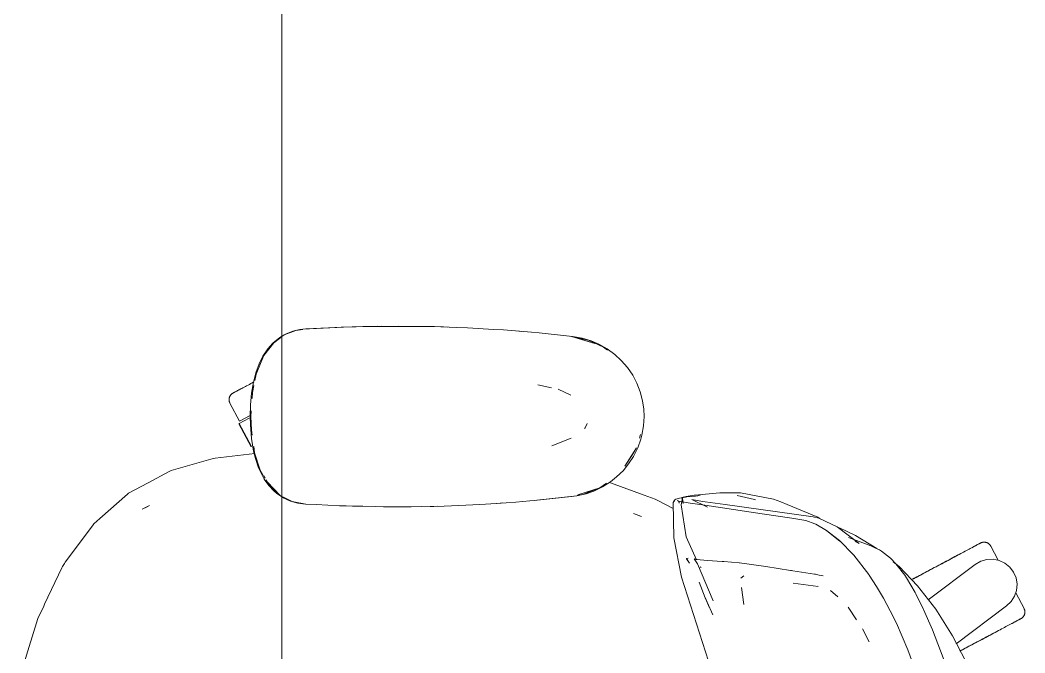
# Model space of a CAD drawing. Header units: millimetres. Extents: x 155927 to 326028, y -36033 to 97293.
# Drawn here: x 187060 to 187600, y 30883 to 31223 of the extents above; entities that cross this region are included whole.
import ezdxf

# ---------------------------------------------------------------- set-up
doc = ezdxf.new("R2010")
doc.units = ezdxf.units.MM
doc.header["$MEASUREMENT"] = 0
doc.layers.add('G-IMPT', color=8, linetype='CONTINUOUS', lineweight=9)
doc.layers.add('I-FURN', color=8, linetype='CONTINUOUS', lineweight=9)

msp = doc.modelspace()

# ---------------------------------------------------------------- linework, layer by layer
at = {"layer": 'G-IMPT'}
for p, q in [((187208.31, 31055.98), (187202.11, 31053.57)), ((187203.14, 31054.24), (187206.78, 31055.64)), ((187208.13, 31056), (187206.78, 31055.64)), ((187208.13, 31056), (187210.52, 31056.45)), ((187208.31, 31055.98), (187212.16, 31056.57)), ((187212.17, 31056.7), (187210.52, 31056.45)), ((187233.96, 31057.79), (187212.17, 31056.7)), ((187232.75, 31057.75), (187212.17, 31056.7)), ((187212.17, 31056.7), (187213.78, 31056.81)), ((187233.96, 31057.79), (187213.78, 31056.81)), ((187254.14, 31058.25), (187232.75, 31057.75)), ((187244.31, 31058.09), (187232.75, 31057.75)), ((187232.75, 31057.75), (187233.96, 31057.79)), ((187254.14, 31058.25), (187233.96, 31057.79)), ((187244.31, 31058.09), (187263.53, 31058.3)), ((187254.14, 31058.25), (187244.31, 31058.09)), ((187274.33, 31058.21), (187244.31, 31058.09)), ((187252.11, 31058.23), (187250.2, 31058.16)), ((187254.14, 31058.21), (187252.11, 31058.23)), ((187274.33, 31058.21), (187254.14, 31058.25)), ((187274.33, 31058.21), (187263.53, 31058.3)), ((187274.33, 31058.21), (187282.75, 31058.04)), ((187294.5, 31057.65), (187282.75, 31058.04)), ((187287.68, 31057.9), (187286.19, 31057.92)), ((187289.62, 31057.79), (187287.68, 31057.9)), ((187294.5, 31057.65), (187300.53, 31057.4)), ((187314.67, 31056.59), (187300.53, 31057.4)), ((187319.76, 31056.26), (187314.67, 31056.59)), ((187319.76, 31056.26), (187334.81, 31055.02)), ((187327.94, 31055.61), (187329.62, 31055.44)), ((187199.71, 31052.29), (187195.97, 31049.21)), ((187200.36, 31052.27), (187196.49, 31049.41)), ((187200.9, 31052.97), (187199.71, 31052.29)), ((187203.14, 31054.24), (187200.9, 31052.97)), ((187202.11, 31053.57), (187200.9, 31052.68)), ((187334.81, 31055.02), (187338.94, 31054.67)), ((187338.94, 31054.67), (187356.87, 31052.76)), ((187356.36, 31052.76), (187368.82, 31048.93)), ((187356.36, 31052.76), (187359.67, 31051.85)), ((187356.87, 31052.76), (187361.91, 31051.87)), ((187365.32, 31050.72), (187356.92, 31052.64)), ((187368.82, 31048.93), (187359.67, 31051.85)), ((187366.78, 31050.4), (187361.91, 31051.87)), ((187365.32, 31050.72), (187373.39, 31046.98)), ((187371.01, 31048.59), (187366.78, 31050.4)), ((187190.65, 31042.12), (187193.3, 31046.17)), ((187196.49, 31049.41), (187191.27, 31042.62)), ((187193.3, 31046.17), (187195.97, 31049.21)), ((187371.01, 31048.59), (187375.45, 31046.08)), ((187375.5, 31045.39), (187373.39, 31046.98)), ((187379.54, 31043.08), (187375.45, 31046.08)), ((187190.65, 31042.12), (187188.66, 31038.05)), ((187191.27, 31042.62), (187189.43, 31038.22)), ((187379.54, 31043.08), (187382.98, 31039.92)), ((187386.3, 31036.08), (187382.98, 31039.92)), ((187187.08, 31033.71), (187188.66, 31038.05)), ((187187.1, 31032.6), (187189.43, 31038.22)), ((187389.13, 31031.92), (187386.3, 31036.08)), ((187187.08, 31033.71), (187185.65, 31028.23)), ((187187.1, 31032.6), (187186.39, 31029.14)), ((187389.13, 31031.92), (187391.32, 31027.75)), ((187184.65, 31022.3), (187185.65, 31028.23)), ((187185.83, 31026.39), (187185.06, 31022.64)), ((187338.15, 31026.8), (187345.59, 31025.22)), ((187355.99, 31021.19), (187349.2, 31024.46)), ((187349.48, 31024.38), (187349.2, 31024.46)), ((187391.32, 31027.75), (187393.15, 31023.04)), ((187184.65, 31022.3), (187184.08, 31016.15)), ((187185.06, 31022.64), (187184.87, 31019.43)), ((187394.41, 31018.17), (187393.15, 31023.04)), ((187394.41, 31018.17), (187395.06, 31013.66)), ((187183.9, 31009.81), (187184.08, 31016.15)), ((187184.47, 31012.92), (187184.28, 31009.81)), ((187395.23, 31009.81), (187395.06, 31013.66)), ((187183.99, 31005.31), (187183.9, 31009.81)), ((187184.51, 31002.65), (187184.28, 31009.81)), ((187395.23, 31009.81), (187394.94, 31004.77)), ((187183.99, 31005.31), (187184.57, 30997.99)), ((187184.51, 31002.65), (187184.9, 30999.87)), ((187363.6, 31003.76), (187363.31, 31003.31)), ((187364.62, 31005.99), (187363.6, 31003.76)), ((187394.94, 31004.77), (187394.06, 30999.82)), ((187185.68, 30991.23), (187184.57, 30997.99)), ((187345.65, 30994.09), (187356.08, 30998.24)), ((187391.78, 30992.92), (187393.49, 30997.7)), ((187392.69, 30998.13), (187393.31, 31000.16)), ((187394.06, 30999.82), (187393.49, 30997.7)), ((187186.66, 30987.3), (187185.68, 30991.23)), ((187185.77, 30993.68), (187186.24, 30990.39)), ((187391.13, 30993.02), (187384.81, 30983.07)), ((187391.13, 30993.02), (187388.97, 30989.34)), ((187391.78, 30992.92), (187389.54, 30988.41)), ((187162.82, 30986.83), (187141.47, 30980.83)), ((187162.82, 30986.83), (187165.08, 30987.47)), ((187186.35, 30989.88), (187165.08, 30987.47)), ((187186.24, 30990.39), (187189.27, 30981)), ((187186.66, 30987.3), (187188.4, 30982.22)), ((187388.97, 30989.34), (187384.81, 30983.07)), ((187389.54, 30988.41), (187387.27, 30984.87)), ((187140.36, 30980.23), (187129.12, 30974.22)), ((187141.47, 30980.83), (187140.36, 30980.23)), ((187188.4, 30982.22), (187190.61, 30977.58)), ((187189.27, 30981), (187190.73, 30978.54)), ((187384.09, 30980.89), (187380.48, 30977.34)), ((187384.09, 30980.89), (187387.27, 30984.87)), ((187190.61, 30977.58), (187191.41, 30976.21)), ((187191.01, 30978.08), (187191.87, 30976.64)), ((187193.86, 30972.75), (187191.41, 30976.21)), ((187192.34, 30975.85), (187194.23, 30972.69)), ((187193.03, 30974.78), (187199.94, 30967.39)), ((187193.03, 30974.78), (187193.86, 30973.84)), ((187372.85, 30971.99), (187377.17, 30974.72)), ((187380.48, 30977.34), (187377.17, 30974.72)), ((187129.12, 30974.22), (187118.69, 30968.64)), ((187196.72, 30969.7), (187193.86, 30972.75)), ((187194.17, 30973.48), (187197.53, 30969.62)), ((187194.23, 30972.69), (187199.94, 30967.39)), ((187196.72, 30969.7), (187198.05, 30968.57)), ((187199.94, 30967.39), (187197.53, 30969.62)), ((187371.52, 30971.6), (187359.67, 30967.78)), ((187368.82, 30970.69), (187359.67, 30967.78)), ((187362.3, 30967.99), (187371.52, 30971.6)), ((187368.27, 30969.8), (187364.13, 30968.35)), ((187372.85, 30971.99), (187368.27, 30969.8)), ((187371.52, 30971.6), (187368.82, 30970.69)), ((187371.52, 30971.6), (187375.1, 30974.02)), ((187377.18, 30974.27), (187395.22, 30967.66)), ((187103.23, 30955.03), (187118.02, 30968.05)), ((187118.02, 30968.05), (187118.69, 30968.64)), ((187200.9, 30966.61), (187198.05, 30968.57)), ((187202.17, 30966.29), (187200.9, 30966.91)), ((187201.27, 30966.37), (187205.59, 30964.38)), ((187202.17, 30966.29), (187206.43, 30964.18)), ((187209.54, 30963.31), (187205.59, 30964.38)), ((187206.43, 30964.18), (187213.78, 30962.81)), ((187316.05, 30963.13), (187326.34, 30963.86)), ((187337.74, 30964.84), (187326.34, 30963.86)), ((187359.17, 30967.2), (187336.22, 30964.74)), ((187336.22, 30964.74), (187356.36, 30966.86)), ((187359.17, 30967.2), (187337.74, 30964.84)), ((187359.17, 30967.2), (187356.36, 30966.86)), ((187359.17, 30967.2), (187364.13, 30968.35)), ((187359.25, 30967.41), (187362.3, 30967.99)), ((187395.22, 30967.66), (187401.19, 30965.47)), ((187402.95, 30964.54), (187401.19, 30965.47)), ((187410.85, 30960.4), (187402.95, 30964.54)), ((187410.79, 30963.59), (187411.39, 30964.62)), ((187411.27, 30964), (187411.39, 30964.62)), ((187411.27, 30964), (187411.37, 30964.55)), ((187411.39, 30964.62), (187411.37, 30964.55)), ((187411.77, 30965.12), (187411.39, 30964.62)), ((187412.31, 30965.44), (187411.77, 30965.12)), ((187412.31, 30965.44), (187414.17, 30965.99)), ((187413.66, 30964.4), (187413.16, 30964.79)), ((187414.25, 30964.23), (187413.16, 30964.79)), ((187414.25, 30964.23), (187413.63, 30964.4)), ((187413.63, 30964.4), (187419.9, 30963.29)), ((187413.66, 30964.4), (187413.98, 30963.86)), ((187414.06, 30963.36), (187413.98, 30963.86)), ((187417.45, 30966.53), (187414.17, 30965.99)), ((187415.77, 30965.93), (187415.09, 30962.35)), ((187417.86, 30966.78), (187415.54, 30966.34)), ((187416.26, 30963.06), (187415.54, 30966.34)), ((187416.26, 30963.06), (187415.77, 30965.93)), ((187417.45, 30966.53), (187418.06, 30966.6)), ((187422.11, 30967.6), (187417.86, 30966.78)), ((187418.06, 30966.6), (187422.75, 30967.12)), ((187420.87, 30965.2), (187429.28, 30961.21)), ((187420.87, 30965.2), (187421.74, 30965.06)), ((187426.76, 30964.23), (187421.74, 30965.06)), ((187422.58, 30967.64), (187422.11, 30967.6)), ((187422.58, 30967.64), (187431.9, 30968.44)), ((187422.75, 30967.12), (187425.34, 30967.33)), ((187426.76, 30964.23), (187428.05, 30964.01)), ((187438.72, 30962.57), (187428.05, 30964.01)), ((187431.9, 30968.44), (187435.86, 30968.78)), ((187440.03, 30968.78), (187435.86, 30968.78)), ((187447, 30968.76), (187440.03, 30968.78)), ((187445.13, 30967.35), (187454.44, 30965.3)), ((187447, 30968.76), (187464.69, 30965.52)), ((187454.44, 30965.3), (187455.01, 30965.15)), ((187464.69, 30965.52), (187468.55, 30963.92)), ((187471.92, 30962.53), (187468.55, 30963.92)), ((187125.99, 30960.02), (187129.88, 30961.98)), ((187125.99, 30960.02), (187128.28, 30961.2)), ((187128.28, 30961.2), (187129.88, 30961.98)), ((187213.55, 30962.81), (187209.54, 30963.31)), ((187219.22, 30962.53), (187213.55, 30962.81)), ((187219.22, 30962.53), (187231.78, 30961.91)), ((187235.32, 30961.79), (187231.78, 30961.91)), ((187250.99, 30961.41), (187235.32, 30961.79)), ((187238.72, 30961.73), (187242.05, 30961.59)), ((187244.27, 30961.59), (187242.05, 30961.59)), ((187250.99, 30961.41), (187255.5, 30961.36)), ((187255.5, 30961.36), (187270.22, 30961.37)), ((187275.69, 30961.44), (187270.22, 30961.37)), ((187275.69, 30961.44), (187287.99, 30961.73)), ((187282.47, 30961.58), (187280.39, 30961.58)), ((187284.12, 30961.65), (187282.47, 30961.58)), ((187295.87, 30962.03), (187287.99, 30961.73)), ((187295.87, 30962.03), (187307.18, 30962.57)), ((187316.05, 30963.13), (187307.18, 30962.57)), ((187318.09, 30963.27), (187316.19, 30963.18)), ((187318.09, 30963.27), (187319.51, 30963.4)), ((187411.17, 30944.6), (187410.79, 30963.59)), ((187417.8, 30945.3), (187415.09, 30962.35)), ((187419.9, 30963.29), (187427.75, 30962.18)), ((187427.75, 30962.18), (187458.63, 30957.63)), ((187438.72, 30962.57), (187485.93, 30955.9)), ((187488.37, 30955.74), (187471.92, 30962.53)), ((187103.23, 30955.03), (187099.97, 30952.16)), ((187393.91, 30956.06), (187389.45, 30957.7)), ((187389.45, 30957.7), (187393.33, 30956.32)), ((187393.91, 30956.06), (187393.33, 30956.32)), ((187458.63, 30957.63), (187474.39, 30955.23)), ((187482.07, 30953.93), (187474.39, 30955.23)), ((187482.07, 30953.93), (187486.86, 30952.18)), ((187485.93, 30955.9), (187488.93, 30955.25)), ((187489.54, 30954.97), (187488.37, 30955.74)), ((187492.29, 30953.68), (187488.93, 30955.25)), ((187492.29, 30953.68), (187498.81, 30950.64)), ((187084.68, 30931.7), (187099.25, 30951.19)), ((187099.25, 30951.19), (187099.97, 30952.16)), ((187487.28, 30951.97), (187486.86, 30952.18)), ((187493.11, 30948.68), (187487.28, 30951.97)), ((187493.11, 30948.68), (187500.08, 30943.26)), ((187500.29, 30942.96), (187493.34, 30948.35)), ((187493.34, 30948.35), (187496.71, 30945.76)), ((187510.52, 30941.7), (187498.81, 30950.64)), ((187500, 30949.97), (187508.63, 30945.99)), ((187411.17, 30944.6), (187415.37, 30923.65)), ((187417.8, 30945.3), (187423.41, 30932.95)), ((187500.29, 30942.96), (187496.71, 30945.76)), ((187507.81, 30935.36), (187500.08, 30943.26)), ((187504.86, 30944.94), (187516.77, 30940.43)), ((187510.52, 30941.7), (187508.48, 30942.86)), ((187508.63, 30945.99), (187520.08, 30938.87)), ((187519, 30939.35), (187516.77, 30940.43)), ((187521.43, 30938.18), (187519, 30939.35)), ((187522.57, 30937.56), (187521.43, 30938.18)), ((187522.57, 30937.56), (187527.43, 30933.7)), ((187084.68, 30931.7), (187084.22, 30930.92)), ((187417.94, 30933.48), (187418, 30933.5)), ((187417.94, 30933.48), (187419.53, 30931.01)), ((187418.88, 30933.77), (187418, 30933.5)), ((187419.53, 30931.01), (187418, 30933.5)), ((187418, 30933.5), (187419.49, 30931.03)), ((187422.87, 30933.18), (187422.15, 30933.47)), ((187422.15, 30933.47), (187423.91, 30930.8)), ((187422.87, 30933.18), (187422.88, 30933.18)), ((187425.26, 30932.88), (187422.88, 30933.18)), ((187425.26, 30932.88), (187425.34, 30932.88)), ((187429.22, 30932.58), (187425.34, 30932.88)), ((187437.08, 30932.02), (187429.22, 30932.58)), ((187438.06, 30931.95), (187437.08, 30932.02)), ((187446.31, 30931.33), (187438.06, 30931.95)), ((187507.81, 30935.36), (187515.83, 30924.92)), ((187527.43, 30933.7), (187530.33, 30930.68)), ((187532, 30929.26), (187528.82, 30931.85)), ((187082.85, 30928.64), (187073.59, 30909)), ((187082.85, 30928.64), (187083.28, 30929.35)), ((187084.22, 30930.92), (187083.28, 30929.35)), ((187423.91, 30930.8), (187432.34, 30910.82)), ((187425.36, 30929.08), (187425.8, 30928.81)), ((187446.31, 30931.33), (187446.39, 30931.32)), ((187460.46, 30929.29), (187446.39, 30931.32)), ((187460.46, 30929.29), (187473.81, 30927.17)), ((187473.81, 30927.17), (187474.32, 30927.09)), ((187474.93, 30927), (187474.32, 30927.09)), ((187474.93, 30927), (187486.66, 30925.2)), ((187530.33, 30930.68), (187535.04, 30924.55)), ((187532, 30929.26), (187541.96, 30918.96)), ((187431.36, 30873.41), (187415.37, 30923.65)), ((187428.05, 30912.46), (187424.79, 30920.93)), ((187447.05, 30922.94), (187448.69, 30924.22)), ((187486.66, 30925.2), (187487.12, 30925.12)), ((187489.11, 30924.7), (187487.12, 30925.12)), ((187491.27, 30924.24), (187489.11, 30924.7)), ((187516, 30924.67), (187515.83, 30924.92)), ((187519.89, 30918.57), (187516, 30924.67)), ((187535.04, 30924.55), (187535.91, 30923.26)), ((187540.64, 30915.26), (187535.91, 30923.26)), ((187447.4, 30917.99), (187448.8, 30908.83)), ((187447.4, 30917.99), (187447.44, 30917.64)), ((187475.23, 30920.32), (187488.59, 30918.54)), ((187488.59, 30918.54), (187488.12, 30918.68)), ((187499.09, 30913.04), (187495.18, 30916.38)), ((187519.89, 30918.57), (187523.65, 30912.34)), ((187551.76, 30906.36), (187541.96, 30918.96)), ((187430.06, 30907.56), (187428.04, 30912.67)), ((187428.04, 30912.67), (187430.07, 30907.55)), ((187428.05, 30912.46), (187430.06, 30907.56)), ((187429.07, 30910.08), (187432.11, 30903.37)), ((187527.22, 30905.55), (187523.65, 30912.34)), ((187540.95, 30914.66), (187540.64, 30915.26)), ((187540.95, 30914.66), (187544.95, 30906.65)), ((187069.97, 30901.32), (187073.16, 30908.08)), ((187073.59, 30909), (187073.16, 30908.08)), ((187505.36, 30906.41), (187504.61, 30907.51)), ((187505.36, 30906.41), (187508.85, 30901.27)), ((187527.22, 30905.55), (187530.61, 30898.82)), ((187545.17, 30906.21), (187544.95, 30906.65)), ((187545.17, 30906.21), (187549.94, 30895.25)), ((187560.74, 30892.07), (187551.76, 30906.36)), ((187069.97, 30901.32), (187064.65, 30884.04)), ((187508.85, 30901.27), (187509.25, 30900.7)), ((187512.39, 30895.8), (187515.93, 30888.83)), ((187536.79, 30884.6), (187530.61, 30898.82)), ((187549.94, 30895.25), (187551.42, 30891.57)), ((187557.02, 30876.5), (187551.42, 30891.57)), ((187567.83, 30878.29), (187560.74, 30892.07)), ((187064.65, 30884.04), (187060.45, 30870.44)), ((187542.25, 30869.72), (187536.79, 30884.6))]:
    msp.add_line(p, q, dxfattribs=at)
at = {"layer": 'I-FURN'}
for p, q in [((187200.9, 30007.61), (187200.9, 31407.61)), ((187200.9, 31407.61), (187200.9, 30007.61)), ((187176.15, 31023.18), (187175.84, 31023.02)), ((187175.98, 31023.09), (187176.31, 31023.27)), ((187176.51, 31023.37), (187176.15, 31023.18)), ((187176.31, 31023.27), (187176.69, 31023.47)), ((187176.9, 31023.58), (187176.51, 31023.37)), ((187176.69, 31023.47), (187177.1, 31023.69)), ((187177.33, 31023.81), (187176.9, 31023.58)), ((187177.1, 31023.69), (187177.54, 31023.92)), ((187177.8, 31024.06), (187177.33, 31023.81)), ((187177.54, 31023.92), (187178.02, 31024.18)), ((187178.3, 31024.33), (187177.8, 31024.06)), ((187178.02, 31024.18), (187178.54, 31024.45)), ((187178.83, 31024.61), (187178.3, 31024.33)), ((187178.54, 31024.45), (187179.09, 31024.75)), ((187179.4, 31024.91), (187178.83, 31024.61)), ((187179.09, 31024.75), (187179.68, 31025.06)), ((187180, 31025.23), (187179.4, 31024.91)), ((187180.64, 31025.57), (187180, 31025.23)), ((187181.3, 31025.92), (187180.64, 31025.57)), ((187182, 31026.29), (187181.3, 31025.92)), ((187182.72, 31026.68), (187182, 31026.29)), ((187183.47, 31027.07), (187182.72, 31026.68)), ((187184.24, 31027.49), (187183.47, 31027.07)), ((187185.04, 31027.91), (187184.24, 31027.49)), ((187185.87, 31028.35), (187185.04, 31027.91)), ((187172.56, 31018.98), (187172.57, 31019.14)), ((187172.56, 31018.82), (187172.56, 31018.98)), ((187172.57, 31018.66), (187172.56, 31018.82)), ((187172.57, 31019.14), (187172.59, 31019.3)), ((187172.58, 31018.5), (187172.57, 31018.66)), ((187172.6, 31018.34), (187172.58, 31018.5)), ((187172.59, 31019.3), (187172.61, 31019.46)), ((187172.62, 31018.18), (187172.6, 31018.34)), ((187172.61, 31019.46), (187172.64, 31019.62)), ((187172.65, 31018.02), (187172.62, 31018.18)), ((187172.64, 31019.62), (187172.67, 31019.78)), ((187172.69, 31017.86), (187172.65, 31018.02)), ((187172.67, 31019.78), (187172.71, 31019.93)), ((187172.73, 31017.71), (187172.69, 31017.86)), ((187172.71, 31019.93), (187172.76, 31020.09)), ((187172.76, 31020.09), (187172.81, 31020.24)), ((187172.81, 31020.24), (187172.87, 31020.39)), ((187172.87, 31020.39), (187172.93, 31020.54)), ((187172.93, 31020.54), (187173, 31020.68)), ((187173, 31020.68), (187173.08, 31020.83)), ((187173.08, 31020.83), (187173.16, 31020.96)), ((187173.16, 31020.96), (187173.25, 31021.1)), ((187173.25, 31021.1), (187173.34, 31021.23)), ((187173.34, 31021.23), (187173.44, 31021.36)), ((187173.44, 31021.36), (187173.54, 31021.48)), ((187173.54, 31021.48), (187173.65, 31021.6)), ((187173.65, 31021.6), (187173.76, 31021.72)), ((187173.76, 31021.72), (187173.88, 31021.83)), ((187173.88, 31021.83), (187174, 31021.94)), ((187174, 31021.94), (187174.12, 31022.04)), ((187174.12, 31022.04), (187174.25, 31022.14)), ((187174.25, 31022.14), (187174.39, 31022.23)), ((187174.39, 31022.23), (187174.52, 31022.31)), ((187174.52, 31022.31), (187174.66, 31022.39)), ((187174.66, 31022.39), (187174.7, 31022.41)), ((187174.7, 31022.41), (187174.72, 31022.42)), ((187174.71, 31022.42), (187174.7, 31022.41)), ((187174.75, 31022.44), (187174.71, 31022.42)), ((187174.72, 31022.42), (187174.78, 31022.46)), ((187174.83, 31022.48), (187174.75, 31022.44)), ((187174.78, 31022.46), (187174.88, 31022.51)), ((187174.95, 31022.55), (187174.83, 31022.48)), ((187174.88, 31022.51), (187175.02, 31022.58)), ((187175.11, 31022.63), (187174.95, 31022.55)), ((187175.02, 31022.58), (187175.2, 31022.68)), ((187175.32, 31022.74), (187175.11, 31022.63)), ((187175.2, 31022.68), (187175.42, 31022.8)), ((187175.56, 31022.87), (187175.32, 31022.74)), ((187175.42, 31022.8), (187175.68, 31022.93)), ((187175.84, 31023.02), (187175.56, 31022.87)), ((187175.68, 31022.93), (187175.98, 31023.09)), ((187172.78, 31017.55), (187172.73, 31017.71)), ((187172.83, 31017.4), (187172.78, 31017.55)), ((187172.89, 31017.25), (187172.83, 31017.4)), ((187172.96, 31017.11), (187172.89, 31017.25)), ((187173.03, 31016.96), (187172.96, 31017.11)), ((187173.03, 31016.96), (187178.18, 31007.28)), ((187178, 31006.05), (187183.29, 31008.86)), ((187178.18, 31007.28), (187183.81, 31010.27)), ((187177.83, 31005.95), (187184.4, 30993.59)), ((187184.57, 30993.68), (187178, 31006.05)), ((187184.67, 30993.73), (187184.57, 30993.68)), ((187576.68, 30942.24), (187576.84, 30942.28)), ((187576.84, 30942.28), (187577, 30942.31)), ((187577, 30942.31), (187577.16, 30942.33)), ((187577.16, 30942.33), (187577.32, 30942.35)), ((187577.32, 30942.35), (187577.48, 30942.36)), ((187577.48, 30942.36), (187577.64, 30942.36)), ((187577.64, 30942.36), (187577.8, 30942.36)), ((187577.8, 30942.36), (187577.96, 30942.35)), ((187577.96, 30942.35), (187578.12, 30942.34)), ((187578.12, 30942.34), (187578.28, 30942.32)), ((187578.28, 30942.32), (187578.44, 30942.29)), ((187578.44, 30942.29), (187578.6, 30942.26)), ((187566.66, 30937.04), (187565.87, 30936.62)), ((187567.42, 30937.45), (187566.66, 30937.04)), ((187568.16, 30937.84), (187567.42, 30937.45)), ((187568.87, 30938.21), (187568.16, 30937.84)), ((187569.54, 30938.57), (187568.87, 30938.21)), ((187570.19, 30938.92), (187569.54, 30938.57)), ((187570.81, 30939.25), (187570.19, 30938.92)), ((187571.39, 30939.56), (187570.81, 30939.25)), ((187571.08, 30939.39), (187571.65, 30939.69)), ((187571.94, 30939.85), (187571.39, 30939.56)), ((187571.65, 30939.69), (187572.18, 30939.98)), ((187572.46, 30940.12), (187571.94, 30939.85)), ((187572.18, 30939.98), (187572.69, 30940.25)), ((187572.94, 30940.38), (187572.46, 30940.12)), ((187572.69, 30940.25), (187573.15, 30940.49)), ((187573.39, 30940.62), (187572.94, 30940.38)), ((187573.15, 30940.49), (187573.58, 30940.72)), ((187573.8, 30940.84), (187573.39, 30940.62)), ((187573.58, 30940.72), (187573.97, 30940.93)), ((187574.17, 30941.03), (187573.8, 30940.84)), ((187573.97, 30940.93), (187574.33, 30941.12)), ((187574.51, 30941.21), (187574.17, 30941.03)), ((187574.33, 30941.12), (187574.65, 30941.29)), ((187574.8, 30941.37), (187574.51, 30941.21)), ((187574.65, 30941.29), (187574.93, 30941.44)), ((187575.06, 30941.51), (187574.8, 30941.37)), ((187574.93, 30941.44), (187575.17, 30941.56)), ((187575.28, 30941.63), (187575.06, 30941.51)), ((187575.17, 30941.56), (187575.37, 30941.67)), ((187575.46, 30941.72), (187575.28, 30941.63)), ((187575.37, 30941.67), (187575.53, 30941.76)), ((187575.6, 30941.8), (187575.46, 30941.72)), ((187575.53, 30941.76), (187575.65, 30941.82)), ((187575.7, 30941.85), (187575.6, 30941.8)), ((187575.65, 30941.82), (187575.73, 30941.87)), ((187575.76, 30941.88), (187575.7, 30941.85)), ((187575.73, 30941.87), (187575.78, 30941.89)), ((187575.78, 30941.89), (187575.76, 30941.88)), ((187575.78, 30941.89), (187575.93, 30941.96)), ((187575.78, 30941.89), (187575.78, 30941.89)), ((187575.93, 30941.96), (187576.07, 30942.03)), ((187576.07, 30942.03), (187576.22, 30942.09)), ((187576.22, 30942.09), (187576.37, 30942.15)), ((187576.37, 30942.15), (187576.53, 30942.2)), ((187576.53, 30942.2), (187576.68, 30942.24)), ((187578.6, 30942.26), (187578.75, 30942.22)), ((187578.75, 30942.22), (187578.91, 30942.17)), ((187578.91, 30942.17), (187579.06, 30942.12)), ((187579.06, 30942.12), (187579.21, 30942.06)), ((187579.21, 30942.06), (187579.36, 30941.99)), ((187579.36, 30941.99), (187579.5, 30941.92)), ((187579.5, 30941.92), (187579.65, 30941.85)), ((187579.65, 30941.85), (187579.79, 30941.77)), ((187579.79, 30941.77), (187579.92, 30941.68)), ((187579.92, 30941.68), (187580.05, 30941.59)), ((187580.05, 30941.59), (187580.18, 30941.49)), ((187580.18, 30941.49), (187580.31, 30941.39)), ((187580.31, 30941.39), (187580.43, 30941.28)), ((187580.43, 30941.28), (187580.54, 30941.17)), ((187580.54, 30941.17), (187580.65, 30941.05)), ((187580.65, 30941.05), (187580.76, 30940.93)), ((187580.76, 30940.93), (187580.86, 30940.8)), ((187580.86, 30940.8), (187580.96, 30940.67)), ((187580.96, 30940.67), (187581.05, 30940.54)), ((187581.05, 30940.54), (187581.13, 30940.4)), ((187581.13, 30940.4), (187581.21, 30940.26)), ((187581.21, 30940.26), (187581.23, 30940.23)), ((187585.26, 30932.64), (187581.23, 30940.23)), ((187555.37, 30931.04), (187556.36, 30931.56)), ((187556.88, 30931.84), (187555.9, 30931.32)), ((187556.36, 30931.56), (187557.33, 30932.08)), ((187557.85, 30932.36), (187556.88, 30931.84)), ((187557.33, 30932.08), (187558.29, 30932.59)), ((187558.81, 30932.87), (187557.85, 30932.36)), ((187558.29, 30932.59), (187559.25, 30933.1)), ((187559.75, 30933.37), (187558.81, 30932.87)), ((187559.25, 30933.1), (187560.18, 30933.6)), ((187560.68, 30933.86), (187559.75, 30933.37)), ((187560.18, 30933.6), (187561.11, 30934.09)), ((187561.6, 30934.35), (187560.68, 30933.86)), ((187561.11, 30934.09), (187562.01, 30934.57)), ((187562.49, 30934.83), (187561.6, 30934.35)), ((187562.01, 30934.57), (187562.9, 30935.04)), ((187563.37, 30935.29), (187562.49, 30934.83)), ((187562.9, 30935.04), (187563.77, 30935.5)), ((187564.23, 30935.75), (187563.37, 30935.29)), ((187563.77, 30935.5), (187564.61, 30935.95)), ((187565.06, 30936.19), (187564.23, 30935.75)), ((187565.87, 30936.62), (187565.06, 30936.19)), ((187572.89, 30930.45), (187575.81, 30932.14)), ((187575.81, 30932.14), (187579.05, 30933.08)), ((187579.05, 30933.08), (187582.42, 30933.22)), ((187582.42, 30933.22), (187585.72, 30932.55)), ((187585.72, 30932.55), (187588.77, 30931.11)), ((187545.38, 30925.73), (187546.37, 30926.25)), ((187546.91, 30926.54), (187545.92, 30926.01)), ((187546.37, 30926.25), (187547.37, 30926.78)), ((187547.9, 30927.07), (187546.91, 30926.54)), ((187547.37, 30926.78), (187548.37, 30927.31)), ((187547.57, 30911.37), (187572.89, 30930.45)), ((187548.91, 30927.6), (187547.9, 30927.07)), ((187548.37, 30927.31), (187549.37, 30927.85)), ((187549.91, 30928.14), (187548.91, 30927.6)), ((187549.37, 30927.85), (187550.37, 30928.38)), ((187550.92, 30928.67), (187549.91, 30928.14)), ((187550.37, 30928.38), (187551.38, 30928.92)), ((187551.92, 30929.2), (187550.92, 30928.67)), ((187551.38, 30928.92), (187552.38, 30929.45)), ((187552.92, 30929.74), (187551.92, 30929.2)), ((187552.38, 30929.45), (187553.38, 30929.98)), ((187553.92, 30930.27), (187552.92, 30929.74)), ((187553.38, 30929.98), (187554.38, 30930.51)), ((187554.92, 30930.8), (187553.92, 30930.27)), ((187554.38, 30930.51), (187555.37, 30931.04)), ((187555.9, 30931.32), (187554.92, 30930.8)), ((187588.77, 30931.11), (187591.39, 30928.98)), ((187591.39, 30928.98), (187593.42, 30926.28)), ((187593.42, 30926.28), (187594.74, 30923.18)), ((187540.18, 30922.96), (187539.28, 30922.48)), ((187539.69, 30922.7), (187540.61, 30923.19)), ((187541.11, 30923.45), (187540.18, 30922.96)), ((187540.61, 30923.19), (187541.54, 30923.68)), ((187542.04, 30923.95), (187541.11, 30923.45)), ((187541.54, 30923.68), (187542.48, 30924.18)), ((187543, 30924.46), (187542.04, 30923.95)), ((187542.48, 30924.18), (187543.44, 30924.69)), ((187543.96, 30924.97), (187543, 30924.46)), ((187543.44, 30924.69), (187544.41, 30925.21)), ((187544.93, 30925.49), (187543.96, 30924.97)), ((187544.41, 30925.21), (187545.38, 30925.73)), ((187545.92, 30926.01), (187544.93, 30925.49)), ((187594.74, 30923.18), (187595.29, 30919.85)), ((187595.02, 30916.49), (187593.96, 30913.29)), ((187595.29, 30919.85), (187595.02, 30916.49)), ((187592.16, 30910.44), (187589.73, 30908.1)), ((187593.96, 30913.29), (187592.16, 30910.44)), ((187599.04, 30906.73), (187594.57, 30915.14)), ((187589.73, 30908.1), (187562.66, 30887.7)), ((187599.04, 30906.73), (187599.12, 30906.58)), ((187599.12, 30906.58), (187599.18, 30906.44)), ((187599.18, 30906.44), (187599.24, 30906.29)), ((187599.24, 30906.29), (187599.3, 30906.14)), ((187599.3, 30906.14), (187599.35, 30905.98)), ((187599.35, 30905.98), (187599.39, 30905.83)), ((187599.39, 30905.83), (187599.43, 30905.67)), ((187599.43, 30905.67), (187599.46, 30905.51)), ((187599.46, 30905.51), (187599.48, 30905.35)), ((187599.48, 30905.35), (187599.5, 30905.19)), ((187599.51, 30904.55), (187599.49, 30904.39)), ((187599.5, 30905.19), (187599.51, 30905.03)), ((187599.51, 30905.03), (187599.52, 30904.87)), ((187599.52, 30904.87), (187599.51, 30904.71)), ((187599.51, 30904.71), (187599.51, 30904.55)), ((187593.54, 30899.23), (187592.99, 30898.94)), ((187593.24, 30899.08), (187593.78, 30899.36)), ((187594.05, 30899.51), (187593.54, 30899.23)), ((187593.78, 30899.36), (187594.28, 30899.63)), ((187594.54, 30899.77), (187594.05, 30899.51)), ((187594.28, 30899.63), (187594.75, 30899.88)), ((187594.98, 30900), (187594.54, 30899.77)), ((187594.75, 30899.88), (187595.18, 30900.11)), ((187595.39, 30900.22), (187594.98, 30900)), ((187595.18, 30900.11), (187595.57, 30900.31)), ((187595.77, 30900.42), (187595.39, 30900.22)), ((187595.57, 30900.31), (187595.93, 30900.5)), ((187596.1, 30900.6), (187595.77, 30900.42)), ((187595.93, 30900.5), (187596.24, 30900.67)), ((187596.4, 30900.76), (187596.1, 30900.6)), ((187596.24, 30900.67), (187596.52, 30900.82)), ((187596.66, 30900.89), (187596.4, 30900.76)), ((187596.52, 30900.82), (187596.76, 30900.95)), ((187596.88, 30901.01), (187596.66, 30900.89)), ((187596.76, 30900.95), (187596.96, 30901.06)), ((187597.06, 30901.11), (187596.88, 30901.01)), ((187596.96, 30901.06), (187597.13, 30901.14)), ((187597.2, 30901.18), (187597.06, 30901.11)), ((187597.13, 30901.14), (187597.25, 30901.21)), ((187597.3, 30901.23), (187597.2, 30901.18)), ((187597.25, 30901.21), (187597.33, 30901.25)), ((187597.36, 30901.27), (187597.3, 30901.23)), ((187597.33, 30901.25), (187597.37, 30901.27)), ((187597.38, 30901.28), (187597.36, 30901.27)), ((187597.37, 30901.27), (187597.38, 30901.28)), ((187597.42, 30901.3), (187597.38, 30901.28)), ((187597.56, 30901.38), (187597.42, 30901.3)), ((187597.69, 30901.46), (187597.56, 30901.38)), ((187597.83, 30901.55), (187597.69, 30901.46)), ((187597.95, 30901.65), (187597.83, 30901.55)), ((187598.08, 30901.75), (187597.95, 30901.65)), ((187598.2, 30901.86), (187598.08, 30901.75)), ((187598.32, 30901.97), (187598.2, 30901.86)), ((187598.43, 30902.08), (187598.32, 30901.97)), ((187598.54, 30902.2), (187598.43, 30902.08)), ((187598.64, 30902.33), (187598.54, 30902.2)), ((187598.74, 30902.46), (187598.64, 30902.33)), ((187598.83, 30902.59), (187598.74, 30902.46)), ((187598.92, 30902.72), (187598.83, 30902.59)), ((187599, 30902.86), (187598.92, 30902.72)), ((187599.08, 30903), (187599, 30902.86)), ((187599.15, 30903.15), (187599.08, 30903)), ((187599.21, 30903.3), (187599.15, 30903.15)), ((187599.27, 30903.45), (187599.21, 30903.3)), ((187599.32, 30903.6), (187599.27, 30903.45)), ((187599.37, 30903.75), (187599.32, 30903.6)), ((187599.41, 30903.91), (187599.37, 30903.75)), ((187599.44, 30904.07), (187599.41, 30903.91)), ((187599.47, 30904.23), (187599.44, 30904.07)), ((187599.49, 30904.39), (187599.47, 30904.23)), ((187582.7, 30893.47), (187583.61, 30893.95)), ((187583.61, 30893.95), (187584.49, 30894.43)), ((187584.49, 30894.43), (187585.36, 30894.89)), ((187585.36, 30894.89), (187586.21, 30895.34)), ((187586.21, 30895.34), (187587.03, 30895.78)), ((187587.03, 30895.78), (187587.83, 30896.2)), ((187587.83, 30896.2), (187588.61, 30896.61)), ((187588.61, 30896.61), (187589.36, 30897.01)), ((187589.36, 30897.01), (187590.08, 30897.4)), ((187590.08, 30897.4), (187590.78, 30897.77)), ((187590.78, 30897.77), (187591.44, 30898.12)), ((187591.44, 30898.12), (187592.07, 30898.46)), ((187592.07, 30898.46), (187592.68, 30898.78)), ((187592.99, 30898.94), (187592.4, 30898.63)), ((187592.68, 30898.78), (187593.24, 30899.08)), ((187573.52, 30888.59), (187572.51, 30888.05)), ((187572.97, 30888.3), (187573.98, 30888.83)), ((187574.52, 30889.12), (187573.52, 30888.59)), ((187573.98, 30888.83), (187574.98, 30889.37)), ((187575.52, 30889.65), (187574.52, 30889.12)), ((187574.98, 30889.37), (187575.98, 30889.9)), ((187576.51, 30890.18), (187575.52, 30889.65)), ((187575.98, 30889.9), (187576.97, 30890.42)), ((187577.5, 30890.71), (187576.51, 30890.18)), ((187576.97, 30890.42), (187577.95, 30890.95)), ((187578.48, 30891.23), (187577.5, 30890.71)), ((187577.95, 30890.95), (187578.93, 30891.47)), ((187579.45, 30891.74), (187578.48, 30891.23)), ((187578.93, 30891.47), (187579.89, 30891.98)), ((187580.4, 30892.25), (187579.45, 30891.74)), ((187579.89, 30891.98), (187580.84, 30892.48)), ((187581.35, 30892.75), (187580.4, 30892.25)), ((187580.84, 30892.48), (187581.78, 30892.98)), ((187582.28, 30893.25), (187581.35, 30892.75)), ((187581.78, 30892.98), (187582.7, 30893.47)), ((187583.19, 30893.73), (187582.28, 30893.25)), ((187565.55, 30884.36), (187564.59, 30883.84)), ((187565.03, 30884.08), (187566, 30884.59)), ((187566.53, 30884.87), (187565.55, 30884.36)), ((187566, 30884.59), (187566.98, 30885.11)), ((187567.51, 30885.4), (187566.53, 30884.87)), ((187566.98, 30885.11), (187567.97, 30885.64)), ((187568.5, 30885.92), (187567.51, 30885.4)), ((187567.97, 30885.64), (187568.96, 30886.17)), ((187569.5, 30886.45), (187568.5, 30885.92)), ((187568.96, 30886.17), (187569.96, 30886.7)), ((187570.5, 30886.99), (187569.5, 30886.45)), ((187569.96, 30886.7), (187570.96, 30887.23)), ((187571.51, 30887.52), (187570.5, 30886.99)), ((187570.96, 30887.23), (187571.97, 30887.77)), ((187572.51, 30888.05), (187571.51, 30887.52)), ((187571.97, 30887.77), (187572.97, 30888.3))]:
    msp.add_line(p, q, dxfattribs=at)

doc.saveas('drawing.dxf')
